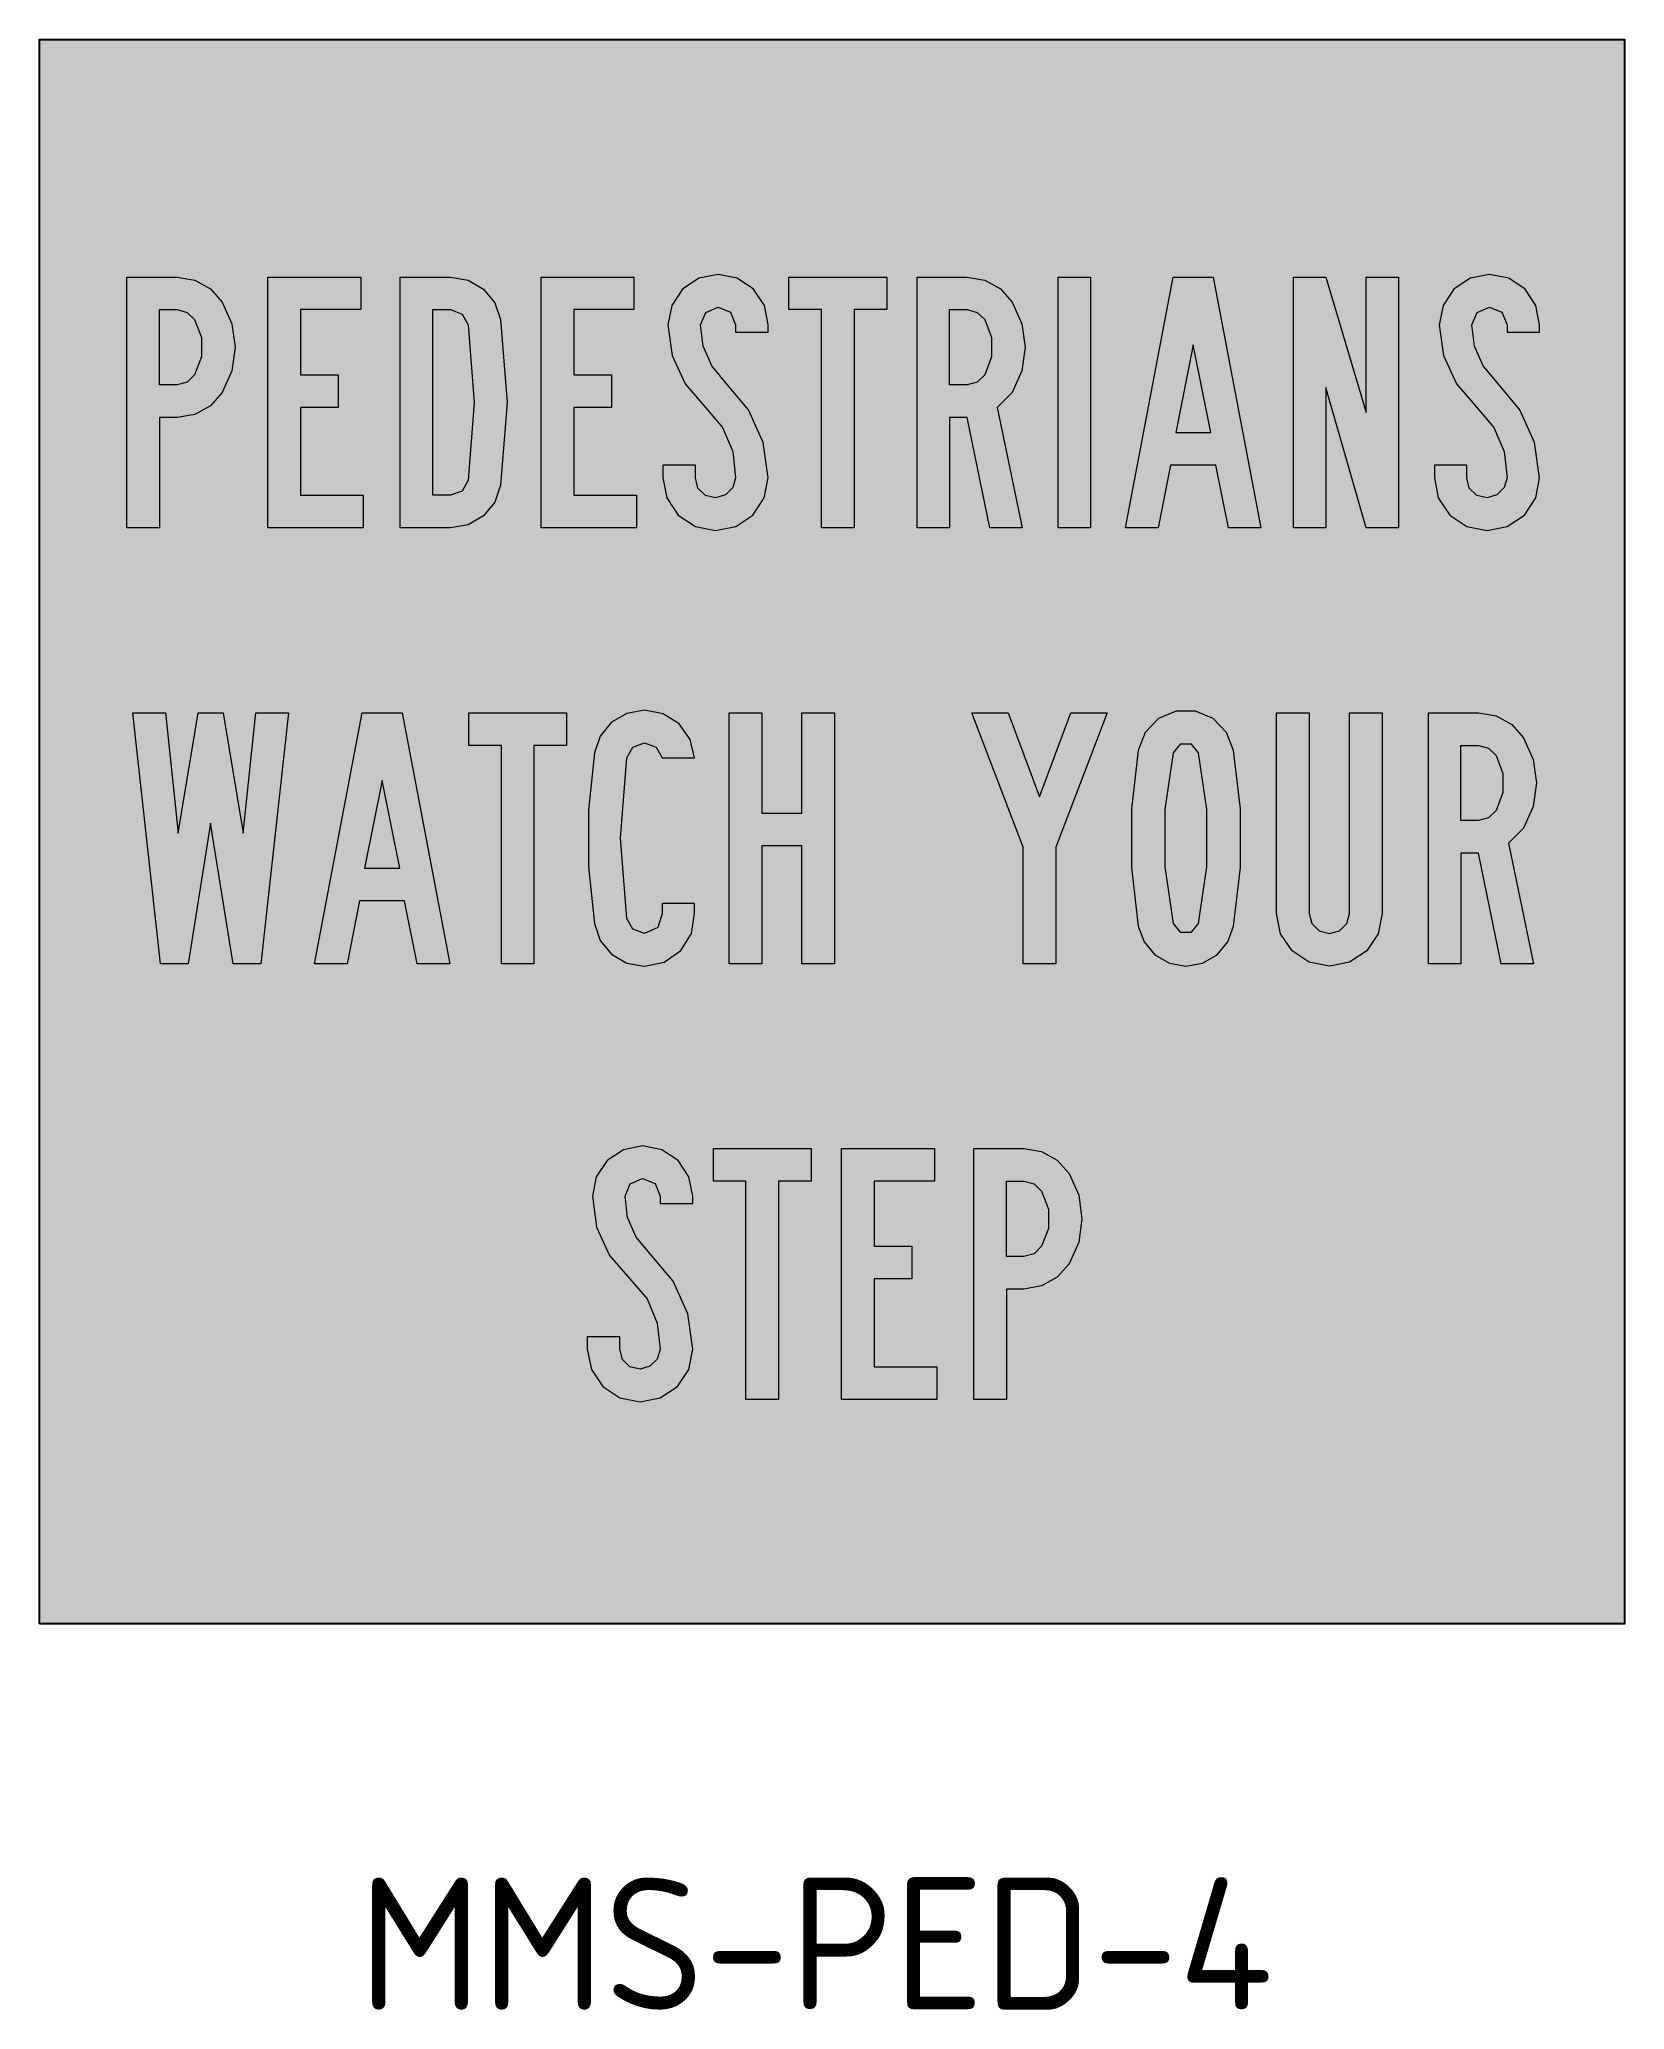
# Model space of a CAD drawing. Extents: x 160 to 359, y 73 to 244.
# Drawn here: x 160.1 to 220.1, y 169.6 to 244.3 of the extents above.
import ezdxf

# ---------------------------------------------------------------- set-up
doc = ezdxf.new("R2010")
doc.units = 0
doc.layers.add('L25', color=1, linetype='CONTINUOUS')
doc.layers.add('yellow', color=50, linetype='CONTINUOUS')
doc.styles.add('ISO', font='iso3098b.shx')

msp = doc.modelspace()

# ---------------------------------------------------------------- hatches: boundary and pattern name
at = {"layer": 'L25'}
h = msp.add_hatch(color=256, dxfattribs=at)
h.paths.add_polyline_path([(207.586, 235.253), (208.821, 235.253), (210.337, 230.121), (210.337, 235.253), (211.572, 235.253), (211.572, 225.752), (210.337, 225.752), (208.821, 231.071), (208.821, 225.752), (207.586, 225.752)])
h.paths.add_polyline_path([(201.233, 225.752), (203.034, 235.253), (204.555, 235.253), (206.36, 225.752), (205.125, 225.752), (204.648, 228.129), (202.941, 228.129), (202.468, 225.752)])
h.paths.add_polyline_path([(198.678, 235.253), (199.909, 235.253), (199.909, 225.752), (198.678, 225.752)])
h.paths.add_polyline_path([(188.491, 235.253), (192.196, 235.253), (192.196, 234.018), (190.961, 234.018), (190.961, 225.752), (189.726, 225.752), (189.726, 234.018), (188.491, 234.018)])
h.paths.add_polyline_path([(179.119, 235.253), (182.628, 235.253), (182.628, 234.018), (180.35, 234.018), (180.35, 231.548), (181.776, 231.548), (181.776, 230.313), (180.35, 230.313), (180.35, 226.987), (182.726, 226.987), (182.726, 225.752), (179.119, 225.752)])
h.paths.add_polyline_path([(168.771, 235.253), (172.284, 235.253), (172.284, 234.018), (170.006, 234.018), (170.006, 231.548), (171.428, 231.548), (171.428, 230.313), (170.006, 230.313), (170.006, 226.987), (172.378, 226.987), (172.378, 225.752), (168.771, 225.752)])
h.paths.add_polyline_path([(190.484, 202.252), (193.997, 202.252), (193.997, 201.021), (191.714, 201.021), (191.714, 198.551), (193.141, 198.551), (193.141, 197.316), (191.714, 197.316), (191.714, 193.99), (194.091, 193.99), (194.091, 192.755), (190.484, 192.755)])
h.paths.add_polyline_path([(185.633, 202.252), (189.338, 202.252), (189.338, 201.021), (188.103, 201.021), (188.103, 192.755), (186.868, 192.755), (186.868, 201.021), (185.633, 201.021)])
h.paths.add_polyline_path([(203.993, 210.772), (204.309, 212.921), (204.309, 215.088), (203.993, 217.232), (203.73, 217.567), (203.306, 217.567), (203.043, 217.232), (202.727, 215.088), (202.727, 212.921), (203.043, 210.772), (203.306, 210.442), (203.73, 210.442)], flags=16)
h.paths.add_polyline_path([(203.52, 209.158), (204.144, 209.274), (204.697, 209.59), (205.103, 210.081), (205.321, 210.678), (205.58, 212.89), (205.58, 215.114), (205.321, 217.33), (205.058, 218.008), (204.55, 218.53), (203.881, 218.81), (203.155, 218.81), (202.486, 218.53), (201.978, 218.008), (201.715, 217.33), (201.46, 215.114), (201.46, 212.89), (201.715, 210.678), (201.933, 210.081), (202.343, 209.59), (202.892, 209.274)])
h.paths.add_polyline_path([(195.415, 218.752), (196.788, 218.752), (197.978, 215.569), (199.164, 218.752), (200.537, 218.752), (198.594, 213.67), (198.594, 209.252), (197.359, 209.252), (197.359, 213.67)])
h.paths.add_polyline_path([(186.235, 218.752), (187.465, 218.752), (187.465, 214.954), (188.986, 214.954), (188.986, 218.752), (190.221, 218.752), (190.221, 209.252), (188.986, 209.252), (188.986, 213.719), (187.465, 213.719), (187.465, 209.252), (186.235, 209.252)])
h.paths.add_polyline_path([(176.373, 218.752), (180.073, 218.752), (180.073, 217.517), (178.843, 217.517), (178.843, 209.252), (177.608, 209.252), (177.608, 217.517), (176.373, 217.517)])
h.paths.add_polyline_path([(170.532, 209.252), (172.334, 218.752), (173.854, 218.752), (175.659, 209.252), (174.425, 209.252), (173.947, 211.628), (172.24, 211.628), (171.767, 209.252)])
h.paths.add_polyline_path([(163.662, 218.752), (164.897, 218.752), (165.369, 214.192), (166.127, 218.752), (167.077, 218.752), (167.839, 214.192), (168.312, 218.752), (169.547, 218.752), (168.504, 209.252), (167.456, 209.252), (166.604, 214.575), (165.748, 209.252), (164.705, 209.252)])
h.paths.add_polyline_path([(165.334, 231.169), (164.669, 231.169), (164.669, 234.018), (165.334, 234.018), (165.717, 233.916), (165.998, 233.639), (166.252, 232.957), (166.252, 232.23), (165.998, 231.548), (165.717, 231.267)], flags=16)
h.paths.add_polyline_path([(165.334, 229.934), (164.669, 229.934), (164.669, 225.752), (163.435, 225.752), (163.435, 235.253), (165.334, 235.253), (166.003, 235.137), (166.596, 234.807), (167.041, 234.303), (167.403, 233.479), (167.527, 232.591), (167.403, 231.704), (167.041, 230.884), (166.596, 230.376), (166.003, 230.046)])
h.paths.add_polyline_path([(175.682, 226.987), (175.017, 226.987), (175.017, 234.018), (175.682, 234.018), (176.119, 233.853), (176.346, 233.447), (176.578, 230.5), (176.346, 227.558), (176.119, 227.148)], flags=16)
h.paths.add_polyline_path([(175.682, 225.752), (173.783, 225.752), (173.783, 235.253), (175.682, 235.253), (176.346, 235.137), (176.926, 234.794), (177.358, 234.277), (177.577, 233.639), (177.826, 230.5), (177.577, 227.366), (177.358, 226.729), (176.926, 226.207), (176.346, 225.868)])
h.paths.add_polyline_path([(185.811, 234.112), (186.284, 233.92), (186.476, 233.447), (186.476, 233.162), (187.711, 233.162), (187.711, 233.447), (187.568, 234.174), (187.158, 234.794), (186.538, 235.204), (185.811, 235.347), (185.085, 235.204), (184.465, 234.794), (184.055, 234.174), (183.912, 233.447), (184.073, 232.279), (184.563, 231.205), (185.339, 230.313), (185.981, 229.555), (186.373, 228.641), (186.476, 227.651), (186.364, 227.281), (186.088, 227.005), (185.718, 226.894), (185.33, 226.983), (185.049, 227.264), (184.955, 227.651), (184.955, 228.129), (183.725, 228.129), (183.725, 227.651), (183.872, 226.889), (184.304, 226.238), (184.951, 225.806), (185.718, 225.659), (186.48, 225.806), (187.131, 226.238), (187.559, 226.889), (187.711, 227.651), (187.519, 228.993), (186.966, 230.228), (186.097, 231.263), (185.571, 231.887), (185.245, 232.636), (185.147, 233.447), (185.348, 233.911)])
h.paths.add_polyline_path([(195.241, 231.169), (194.577, 231.169), (194.577, 234.018), (195.241, 234.018), (195.624, 233.916), (195.905, 233.639), (196.159, 232.957), (196.159, 232.23), (195.905, 231.548), (195.624, 231.267)], flags=16)
h.paths.add_polyline_path([(196.378, 230.313), (197.327, 225.752), (196.092, 225.752), (195.241, 229.934), (194.577, 229.934), (194.577, 225.752), (193.342, 225.752), (193.342, 235.253), (195.241, 235.253), (195.905, 235.137), (196.498, 234.807), (196.948, 234.303), (197.31, 233.479), (197.434, 232.591), (197.31, 231.704), (196.948, 230.884)])
h.paths.add_polyline_path([(203.797, 232.685), (203.132, 229.364), (204.461, 229.364)], flags=16)
h.paths.add_polyline_path([(215.01, 234.112), (215.482, 233.92), (215.674, 233.447), (215.674, 233.162), (216.909, 233.162), (216.909, 233.447), (216.766, 234.174), (216.356, 234.794), (215.736, 235.204), (215.01, 235.347), (214.283, 235.204), (213.663, 234.794), (213.253, 234.174), (213.11, 233.447), (213.271, 232.279), (213.761, 231.205), (214.537, 230.313), (215.179, 229.555), (215.571, 228.641), (215.674, 227.651), (215.562, 227.281), (215.286, 227.005), (214.916, 226.894), (214.528, 226.983), (214.247, 227.264), (214.158, 227.651), (214.158, 228.129), (212.923, 228.129), (212.923, 227.651), (213.07, 226.889), (213.503, 226.238), (214.149, 225.806), (214.916, 225.659), (215.678, 225.806), (216.329, 226.238), (216.762, 226.889), (216.909, 227.651), (216.717, 228.993), (216.164, 230.228), (215.295, 231.263), (214.769, 231.887), (214.443, 232.636), (214.345, 233.447), (214.546, 233.911)])
h.paths.add_polyline_path([(214.595, 214.669), (213.931, 214.669), (213.931, 217.517), (214.595, 217.517), (214.978, 217.415), (215.259, 217.139), (215.513, 216.456), (215.513, 215.73), (215.259, 215.048), (214.978, 214.771)], flags=16)
h.paths.add_polyline_path([(215.732, 213.813), (216.681, 209.252), (215.451, 209.252), (214.595, 213.434), (213.931, 213.434), (213.931, 209.252), (212.696, 209.252), (212.696, 218.752), (214.595, 218.752), (215.264, 218.641), (215.857, 218.311), (216.302, 217.803), (216.664, 216.982), (216.788, 216.095), (216.664, 215.204), (216.302, 214.383)])
h.paths.add_polyline_path([(206.953, 211.155), (206.953, 218.752), (208.188, 218.752), (208.188, 211.155), (208.291, 210.772), (208.567, 210.495), (208.951, 210.393), (209.33, 210.495), (209.606, 210.772), (209.708, 211.155), (209.708, 218.752), (210.943, 218.752), (210.943, 211.155), (210.792, 210.388), (210.364, 209.742), (209.713, 209.31), (208.951, 209.158), (208.184, 209.31), (207.537, 209.742), (207.105, 210.388)])
h.paths.add_polyline_path([(184.924, 217.045), (184.755, 217.74), (184.34, 218.329), (183.734, 218.712), (183.025, 218.846), (182.361, 218.73), (181.781, 218.391), (181.348, 217.87), (181.13, 217.232), (180.903, 215.083), (180.903, 212.921), (181.13, 210.772), (181.348, 210.134), (181.781, 209.613), (182.361, 209.274), (183.025, 209.158), (183.774, 209.314), (184.398, 209.751), (184.804, 210.397), (184.924, 211.155), (184.924, 211.534), (183.694, 211.534), (183.694, 211.155), (183.533, 210.62), (183.025, 210.393), (182.588, 210.553), (182.361, 210.964), (182.124, 214.004), (182.361, 217.045), (182.588, 217.451), (183.025, 217.616), (183.466, 217.451), (183.694, 217.045)])
h.paths.add_polyline_path([(173.096, 216.189), (172.432, 212.863), (173.76, 212.863)], flags=16)
h.paths.add_polyline_path([(182.953, 201.115), (183.426, 200.923), (183.618, 200.451), (183.618, 200.165), (184.853, 200.165), (184.853, 200.451), (184.71, 201.177), (184.3, 201.797), (183.68, 202.207), (182.953, 202.35), (182.227, 202.207), (181.607, 201.797), (181.197, 201.177), (181.054, 200.451), (181.215, 199.278), (181.705, 198.204), (182.476, 197.316), (183.123, 196.558), (183.511, 195.644), (183.618, 194.655), (183.506, 194.28), (183.23, 194.008), (182.86, 193.897), (182.472, 193.986), (182.191, 194.267), (182.097, 194.655), (182.097, 195.127), (180.862, 195.127), (180.862, 194.655), (181.014, 193.888), (181.447, 193.241), (182.093, 192.809), (182.86, 192.662), (183.622, 192.809), (184.269, 193.241), (184.701, 193.888), (184.853, 194.655), (184.661, 195.992), (184.108, 197.227), (183.239, 198.266), (182.713, 198.89), (182.387, 199.639), (182.289, 200.451), (182.485, 200.914)])
h.paths.add_polyline_path([(197.39, 196.933), (196.726, 196.933), (196.726, 192.755), (195.491, 192.755), (195.491, 202.252), (197.39, 202.252), (198.059, 202.14), (198.652, 201.81), (199.102, 201.302), (199.463, 200.482), (199.583, 199.595), (199.463, 198.707), (199.102, 197.883), (198.652, 197.379), (198.059, 197.049)])
h.paths.add_polyline_path([(197.39, 198.168), (196.726, 198.168), (196.726, 201.021), (197.39, 201.021), (197.773, 200.919), (198.054, 200.638), (198.313, 199.956), (198.313, 199.229), (198.054, 198.551), (197.773, 198.27)], flags=16)
at = {"layer": 'yellow'}
h = msp.add_hatch(color=256, dxfattribs=at)
h.paths.add_polyline_path([(220.123, 244.251), (160.123, 244.251), (160.123, 184.251), (220.123, 184.251)])
h.paths.add_polyline_path([(190.221, 218.752), (190.221, 209.252), (188.986, 209.252), (188.986, 213.719), (187.465, 213.719), (187.465, 209.252), (186.235, 209.252), (186.235, 218.752), (187.465, 218.752), (187.465, 214.954), (188.986, 214.954), (188.986, 218.752)], flags=16)
h.paths.add_polyline_path([(190.961, 225.752), (189.726, 225.752), (189.726, 234.018), (188.491, 234.018), (188.491, 235.253), (192.196, 235.253), (192.196, 234.018), (190.961, 234.018)], flags=16)
h.paths.add_polyline_path([(193.342, 225.752), (193.342, 235.253), (195.241, 235.253), (195.905, 235.137), (196.498, 234.807), (196.948, 234.303), (197.31, 233.479), (197.434, 232.591), (197.31, 231.704), (196.948, 230.884), (196.378, 230.313), (197.327, 225.752), (196.092, 225.752), (195.241, 229.934), (194.577, 229.934), (194.577, 225.752)], flags=16)
h.paths.add_polyline_path([(195.415, 218.752), (196.788, 218.752), (197.978, 215.569), (199.164, 218.752), (200.537, 218.752), (198.594, 213.67), (198.594, 209.252), (197.359, 209.252), (197.359, 213.67)], flags=16)
h.paths.add_polyline_path([(187.131, 226.238), (186.48, 225.806), (185.718, 225.659), (184.951, 225.806), (184.304, 226.238), (183.872, 226.889), (183.725, 227.651), (183.725, 228.129), (184.955, 228.129), (184.955, 227.651), (185.049, 227.264), (185.33, 226.983), (185.718, 226.894), (186.088, 227.005), (186.364, 227.281), (186.476, 227.651), (186.373, 228.641), (185.981, 229.555), (185.339, 230.313), (184.563, 231.205), (184.073, 232.279), (183.912, 233.447), (184.055, 234.174), (184.465, 234.794), (185.085, 235.204), (185.811, 235.347), (186.538, 235.204), (187.158, 234.794), (187.568, 234.174), (187.711, 233.447), (187.711, 233.162), (186.476, 233.162), (186.476, 233.447), (186.284, 233.92), (185.811, 234.112), (185.348, 233.911), (185.147, 233.447), (185.245, 232.636), (185.571, 231.887), (186.097, 231.263), (186.966, 230.228), (187.519, 228.993), (187.711, 227.651), (187.559, 226.889)], flags=16)
h.paths.add_polyline_path([(198.678, 225.752), (198.678, 235.253), (199.909, 235.253), (199.909, 225.752)], flags=16)
h.paths.add_polyline_path([(184.755, 217.74), (184.924, 217.045), (183.694, 217.045), (183.466, 217.451), (183.025, 217.616), (182.588, 217.451), (182.361, 217.045), (182.124, 214.004), (182.361, 210.964), (182.588, 210.553), (183.025, 210.393), (183.533, 210.62), (183.694, 211.155), (183.694, 211.534), (184.924, 211.534), (184.924, 211.155), (184.804, 210.397), (184.398, 209.751), (183.774, 209.314), (183.025, 209.158), (182.361, 209.274), (181.781, 209.613), (181.348, 210.134), (181.13, 210.772), (180.903, 212.921), (180.903, 215.083), (181.13, 217.232), (181.348, 217.87), (181.781, 218.391), (182.361, 218.73), (183.025, 218.846), (183.734, 218.712), (184.34, 218.329)], flags=16)
h.paths.add_polyline_path([(194.577, 231.169), (194.577, 234.018), (195.241, 234.018), (195.624, 233.916), (195.905, 233.639), (196.159, 232.957), (196.159, 232.23), (195.905, 231.548), (195.624, 231.267), (195.241, 231.169)], flags=0)
h.paths.add_polyline_path([(201.233, 225.752), (203.034, 235.253), (204.555, 235.253), (206.36, 225.752), (205.125, 225.752), (204.648, 228.129), (202.941, 228.129), (202.468, 225.752)], flags=16)
h.paths.add_polyline_path([(182.726, 225.752), (179.119, 225.752), (179.119, 235.253), (182.628, 235.253), (182.628, 234.018), (180.35, 234.018), (180.35, 231.548), (181.776, 231.548), (181.776, 230.313), (180.35, 230.313), (180.35, 226.987), (182.726, 226.987)], flags=16)
h.paths.add_polyline_path([(201.978, 218.008), (202.486, 218.53), (203.155, 218.81), (203.881, 218.81), (204.55, 218.53), (205.058, 218.008), (205.321, 217.33), (205.58, 215.114), (205.58, 212.89), (205.321, 210.678), (205.103, 210.081), (204.697, 209.59), (204.144, 209.274), (203.52, 209.158), (202.892, 209.274), (202.343, 209.59), (201.933, 210.081), (201.715, 210.678), (201.46, 212.89), (201.46, 215.114), (201.715, 217.33)], flags=16)
h.paths.add_polyline_path([(203.043, 217.232), (203.306, 217.567), (203.73, 217.567), (203.993, 217.232), (204.309, 215.088), (204.309, 212.921), (203.993, 210.772), (203.73, 210.442), (203.306, 210.442), (203.043, 210.772), (202.727, 212.921), (202.727, 215.088)], flags=0)
h.paths.add_polyline_path([(180.073, 218.752), (180.073, 217.517), (178.843, 217.517), (178.843, 209.252), (177.608, 209.252), (177.608, 217.517), (176.373, 217.517), (176.373, 218.752)], flags=16)
h.paths.add_polyline_path([(203.132, 229.364), (203.797, 232.685), (204.461, 229.364)], flags=0)
h.paths.add_polyline_path([(206.953, 218.752), (208.188, 218.752), (208.188, 211.155), (208.291, 210.772), (208.567, 210.495), (208.951, 210.393), (209.33, 210.495), (209.606, 210.772), (209.708, 211.155), (209.708, 218.752), (210.943, 218.752), (210.943, 211.155), (210.792, 210.388), (210.364, 209.742), (209.713, 209.31), (208.951, 209.158), (208.184, 209.31), (207.537, 209.742), (207.105, 210.388), (206.953, 211.155)], flags=16)
h.paths.add_polyline_path([(177.358, 226.729), (176.926, 226.207), (176.346, 225.868), (175.682, 225.752), (173.783, 225.752), (173.783, 235.253), (175.682, 235.253), (176.346, 235.137), (176.926, 234.794), (177.358, 234.277), (177.577, 233.639), (177.826, 230.5), (177.577, 227.366)], flags=16)
h.paths.add_polyline_path([(207.586, 225.752), (207.586, 235.253), (208.821, 235.253), (210.337, 230.121), (210.337, 235.253), (211.572, 235.253), (211.572, 225.752), (210.337, 225.752), (208.821, 231.071), (208.821, 225.752)], flags=16)
h.paths.add_polyline_path([(176.346, 227.558), (176.119, 227.148), (175.682, 226.987), (175.017, 226.987), (175.017, 234.018), (175.682, 234.018), (176.119, 233.853), (176.346, 233.447), (176.578, 230.5)], flags=0)
h.paths.add_polyline_path([(175.659, 209.252), (174.425, 209.252), (173.947, 211.628), (172.24, 211.628), (171.767, 209.252), (170.532, 209.252), (172.334, 218.752), (173.854, 218.752)], flags=16)
h.paths.add_polyline_path([(193.997, 202.252), (193.997, 201.021), (191.714, 201.021), (191.714, 198.551), (193.141, 198.551), (193.141, 197.316), (191.714, 197.316), (191.714, 193.99), (194.091, 193.99), (194.091, 192.755), (190.484, 192.755), (190.484, 202.252)], flags=16)
h.paths.add_polyline_path([(189.338, 202.252), (189.338, 201.021), (188.103, 201.021), (188.103, 192.755), (186.868, 192.755), (186.868, 201.021), (185.633, 201.021), (185.633, 202.252)], flags=16)
h.paths.add_polyline_path([(195.491, 202.252), (197.39, 202.252), (198.059, 202.14), (198.652, 201.81), (199.102, 201.302), (199.463, 200.482), (199.583, 199.595), (199.463, 198.707), (199.102, 197.883), (198.652, 197.379), (198.059, 197.049), (197.39, 196.933), (196.726, 196.933), (196.726, 192.755), (195.491, 192.755)], flags=16)
h.paths.add_polyline_path([(173.096, 216.189), (173.76, 212.863), (172.432, 212.863)], flags=0)
h.paths.add_polyline_path([(172.378, 225.752), (168.771, 225.752), (168.771, 235.253), (172.284, 235.253), (172.284, 234.018), (170.006, 234.018), (170.006, 231.548), (171.428, 231.548), (171.428, 230.313), (170.006, 230.313), (170.006, 226.987), (172.378, 226.987)], flags=16)
h.paths.add_polyline_path([(212.696, 218.752), (214.595, 218.752), (215.264, 218.641), (215.857, 218.311), (216.302, 217.803), (216.664, 216.982), (216.788, 216.095), (216.664, 215.204), (216.302, 214.383), (215.732, 213.813), (216.681, 209.252), (215.451, 209.252), (214.595, 213.434), (213.931, 213.434), (213.931, 209.252), (212.696, 209.252)], flags=16)
h.paths.add_polyline_path([(196.726, 201.021), (197.39, 201.021), (197.773, 200.919), (198.054, 200.638), (198.313, 199.956), (198.313, 199.229), (198.054, 198.551), (197.773, 198.27), (197.39, 198.168), (196.726, 198.168)], flags=0)
h.paths.add_polyline_path([(183.68, 202.207), (184.3, 201.797), (184.71, 201.177), (184.853, 200.451), (184.853, 200.165), (183.618, 200.165), (183.618, 200.451), (183.426, 200.923), (182.953, 201.115), (182.485, 200.914), (182.289, 200.451), (182.387, 199.639), (182.713, 198.89), (183.239, 198.266), (184.108, 197.227), (184.661, 195.992), (184.853, 194.655), (184.701, 193.888), (184.269, 193.241), (183.622, 192.809), (182.86, 192.662), (182.093, 192.809), (181.447, 193.241), (181.014, 193.888), (180.862, 194.655), (180.862, 195.127), (182.097, 195.127), (182.097, 194.655), (182.191, 194.267), (182.472, 193.986), (182.86, 193.897), (183.23, 194.008), (183.506, 194.28), (183.618, 194.655), (183.511, 195.644), (183.123, 196.558), (182.476, 197.316), (181.705, 198.204), (181.215, 199.278), (181.054, 200.451), (181.197, 201.177), (181.607, 201.797), (182.227, 202.207), (182.953, 202.35)], flags=16)
h.paths.add_polyline_path([(213.07, 226.889), (212.923, 227.651), (212.923, 228.129), (214.158, 228.129), (214.158, 227.651), (214.247, 227.264), (214.528, 226.983), (214.916, 226.894), (215.286, 227.005), (215.562, 227.281), (215.674, 227.651), (215.571, 228.641), (215.179, 229.555), (214.537, 230.313), (213.761, 231.205), (213.271, 232.279), (213.11, 233.447), (213.253, 234.174), (213.663, 234.794), (214.283, 235.204), (215.01, 235.347), (215.736, 235.204), (216.356, 234.794), (216.766, 234.174), (216.909, 233.447), (216.909, 233.162), (215.674, 233.162), (215.674, 233.447), (215.482, 233.92), (215.01, 234.112), (214.546, 233.911), (214.345, 233.447), (214.443, 232.636), (214.769, 231.887), (215.295, 231.263), (216.164, 230.228), (216.717, 228.993), (216.909, 227.651), (216.762, 226.889), (216.329, 226.238), (215.678, 225.806), (214.916, 225.659), (214.149, 225.806), (213.503, 226.238)], flags=16)
h.paths.add_polyline_path([(213.931, 217.517), (214.595, 217.517), (214.978, 217.415), (215.259, 217.139), (215.513, 216.456), (215.513, 215.73), (215.259, 215.048), (214.978, 214.771), (214.595, 214.669), (213.931, 214.669)], flags=0)
h.paths.add_polyline_path([(169.547, 218.752), (168.504, 209.252), (167.456, 209.252), (166.604, 214.575), (165.748, 209.252), (164.705, 209.252), (163.662, 218.752), (164.897, 218.752), (165.369, 214.192), (166.127, 218.752), (167.077, 218.752), (167.839, 214.192), (168.312, 218.752)], flags=16)
h.paths.add_polyline_path([(167.403, 231.704), (167.041, 230.884), (166.596, 230.376), (166.003, 230.046), (165.334, 229.934), (164.669, 229.934), (164.669, 225.752), (163.435, 225.752), (163.435, 235.253), (165.334, 235.253), (166.003, 235.137), (166.596, 234.807), (167.041, 234.303), (167.403, 233.479), (167.527, 232.591)], flags=16)
h.paths.add_polyline_path([(165.998, 231.548), (165.717, 231.267), (165.334, 231.169), (164.669, 231.169), (164.669, 234.018), (165.334, 234.018), (165.717, 233.916), (165.998, 233.639), (166.252, 232.957), (166.252, 232.23)], flags=0)

# ---------------------------------------------------------------- linework, layer by layer
at = {"layer": 'L25'}
msp.add_lwpolyline([(160.123, 184.251), (160.123, 244.251), (220.123, 244.251), (220.123, 184.251)], close=True, dxfattribs=at)
at = {"layer": 'L25', "lineweight": 0}
for points in [[(165.334, 229.934), (164.669, 229.934), (164.669, 225.752), (163.435, 225.752), (163.435, 235.253), (165.334, 235.253), (166.003, 235.137), (166.596, 234.807), (167.041, 234.303), (167.403, 233.479), (167.527, 232.591), (167.403, 231.704), (167.041, 230.884), (166.596, 230.376), (166.003, 230.046)], [(168.771, 235.253), (172.284, 235.253), (172.284, 234.018), (170.006, 234.018), (170.006, 231.548), (171.428, 231.548), (171.428, 230.313), (170.006, 230.313), (170.006, 226.987), (172.378, 226.987), (172.378, 225.752), (168.771, 225.752), (168.771, 235.253)], [(175.682, 225.752), (173.783, 225.752), (173.783, 235.253), (175.682, 235.253), (176.346, 235.137), (176.926, 234.794), (177.358, 234.277), (177.577, 233.639), (177.826, 230.5), (177.577, 227.366), (177.358, 226.729), (176.926, 226.207), (176.346, 225.868)], [(179.119, 235.253), (182.628, 235.253), (182.628, 234.018), (180.35, 234.018), (180.35, 231.548), (181.776, 231.548), (181.776, 230.313), (180.35, 230.313), (180.35, 226.987), (182.726, 226.987), (182.726, 225.752), (179.119, 225.752), (179.119, 235.253)], [(185.811, 234.112), (186.284, 233.92), (186.476, 233.447), (186.476, 233.162), (187.711, 233.162), (187.711, 233.447), (187.568, 234.174), (187.158, 234.794), (186.538, 235.204), (185.811, 235.347), (185.085, 235.204), (184.465, 234.794), (184.055, 234.174), (183.912, 233.447), (184.073, 232.279), (184.563, 231.205), (185.339, 230.313), (185.981, 229.555), (186.373, 228.641), (186.476, 227.651), (186.364, 227.281), (186.088, 227.005), (185.718, 226.894), (185.33, 226.983), (185.049, 227.264), (184.955, 227.651), (184.955, 228.129), (183.725, 228.129), (183.725, 227.651), (183.872, 226.889), (184.304, 226.238), (184.951, 225.806), (185.718, 225.659), (186.48, 225.806), (187.131, 226.238), (187.559, 226.889), (187.711, 227.651), (187.519, 228.993), (186.966, 230.228), (186.097, 231.263), (185.571, 231.887), (185.245, 232.636), (185.147, 233.447), (185.348, 233.911)], [(188.491, 235.253), (192.196, 235.253), (192.196, 234.018), (190.961, 234.018), (190.961, 225.752), (189.726, 225.752), (189.726, 234.018), (188.491, 234.018), (188.491, 235.253)], [(196.378, 230.313), (197.327, 225.752), (196.092, 225.752), (195.241, 229.934), (194.577, 229.934), (194.577, 225.752), (193.342, 225.752), (193.342, 235.253), (195.241, 235.253), (195.905, 235.137), (196.498, 234.807), (196.948, 234.303), (197.31, 233.479), (197.434, 232.591), (197.31, 231.704), (196.948, 230.884)], [(198.678, 235.253), (199.909, 235.253), (199.909, 225.752), (198.678, 225.752), (198.678, 235.253)], [(201.233, 225.752), (203.034, 235.253), (204.555, 235.253), (206.36, 225.752), (205.125, 225.752), (204.648, 228.129), (202.941, 228.129), (202.468, 225.752), (201.233, 225.752)], [(207.586, 235.253), (208.821, 235.253), (210.337, 230.121), (210.337, 235.253), (211.572, 235.253), (211.572, 225.752), (210.337, 225.752), (208.821, 231.071), (208.821, 225.752), (207.586, 225.752), (207.586, 235.253)], [(215.01, 234.112), (215.482, 233.92), (215.674, 233.447), (215.674, 233.162), (216.909, 233.162), (216.909, 233.447), (216.766, 234.174), (216.356, 234.794), (215.736, 235.204), (215.01, 235.347), (214.283, 235.204), (213.663, 234.794), (213.253, 234.174), (213.11, 233.447), (213.271, 232.279), (213.761, 231.205), (214.537, 230.313), (215.179, 229.555), (215.571, 228.641), (215.674, 227.651), (215.562, 227.281), (215.286, 227.005), (214.916, 226.894), (214.528, 226.983), (214.247, 227.264), (214.158, 227.651), (214.158, 228.129), (212.923, 228.129), (212.923, 227.651), (213.07, 226.889), (213.503, 226.238), (214.149, 225.806), (214.916, 225.659), (215.678, 225.806), (216.329, 226.238), (216.762, 226.889), (216.909, 227.651), (216.717, 228.993), (216.164, 230.228), (215.295, 231.263), (214.769, 231.887), (214.443, 232.636), (214.345, 233.447), (214.546, 233.911)], [(165.334, 231.169), (164.669, 231.169), (164.669, 234.018), (165.334, 234.018), (165.717, 233.916), (165.998, 233.639), (166.252, 232.957), (166.252, 232.23), (165.998, 231.548), (165.717, 231.267)], [(175.682, 226.987), (175.017, 226.987), (175.017, 234.018), (175.682, 234.018), (176.119, 233.853), (176.346, 233.447), (176.578, 230.5), (176.346, 227.558), (176.119, 227.148)], [(195.241, 231.169), (194.577, 231.169), (194.577, 234.018), (195.241, 234.018), (195.624, 233.916), (195.905, 233.639), (196.159, 232.957), (196.159, 232.23), (195.905, 231.548), (195.624, 231.267)], [(203.797, 232.685), (203.132, 229.364), (204.461, 229.364)], [(163.662, 218.752), (164.897, 218.752), (165.369, 214.192), (166.127, 218.752), (167.077, 218.752), (167.839, 214.192), (168.312, 218.752), (169.547, 218.752), (168.504, 209.252), (167.456, 209.252), (166.604, 214.575), (165.748, 209.252), (164.705, 209.252), (163.662, 218.752)], [(170.532, 209.252), (172.334, 218.752), (173.854, 218.752), (175.659, 209.252), (174.425, 209.252), (173.947, 211.628), (172.24, 211.628), (171.767, 209.252), (170.532, 209.252)], [(176.373, 218.752), (180.073, 218.752), (180.073, 217.517), (178.843, 217.517), (178.843, 209.252), (177.608, 209.252), (177.608, 217.517), (176.373, 217.517), (176.373, 218.752)], [(184.924, 217.045), (184.755, 217.74), (184.34, 218.329), (183.734, 218.712), (183.025, 218.846), (182.361, 218.73), (181.781, 218.391), (181.348, 217.87), (181.13, 217.232), (180.903, 215.083), (180.903, 212.921), (181.13, 210.772), (181.348, 210.134), (181.781, 209.613), (182.361, 209.274), (183.025, 209.158), (183.774, 209.314), (184.398, 209.751), (184.804, 210.397), (184.924, 211.155), (184.924, 211.534), (183.694, 211.534), (183.694, 211.155), (183.533, 210.62), (183.025, 210.393), (182.588, 210.553), (182.361, 210.964), (182.124, 214.004), (182.361, 217.045), (182.588, 217.451), (183.025, 217.616), (183.466, 217.451), (183.694, 217.045)], [(186.235, 218.752), (187.465, 218.752), (187.465, 214.954), (188.986, 214.954), (188.986, 218.752), (190.221, 218.752), (190.221, 209.252), (188.986, 209.252), (188.986, 213.719), (187.465, 213.719), (187.465, 209.252), (186.235, 209.252), (186.235, 218.752)], [(195.415, 218.752), (196.788, 218.752), (197.978, 215.569), (199.164, 218.752), (200.537, 218.752), (198.594, 213.67), (198.594, 209.252), (197.359, 209.252), (197.359, 213.67), (195.415, 218.752)], [(203.52, 209.158), (204.144, 209.274), (204.697, 209.59), (205.103, 210.081), (205.321, 210.678), (205.58, 212.89), (205.58, 215.114), (205.321, 217.33), (205.058, 218.008), (204.55, 218.53), (203.881, 218.81), (203.155, 218.81), (202.486, 218.53), (201.978, 218.008), (201.715, 217.33), (201.46, 215.114), (201.46, 212.89), (201.715, 210.678), (201.933, 210.081), (202.343, 209.59), (202.892, 209.274), (203.52, 209.158)], [(206.953, 211.155), (206.953, 218.752), (208.188, 218.752), (208.188, 211.155), (208.291, 210.772), (208.567, 210.495), (208.951, 210.393), (209.33, 210.495), (209.606, 210.772), (209.708, 211.155), (209.708, 218.752), (210.943, 218.752), (210.943, 211.155), (210.792, 210.388), (210.364, 209.742), (209.713, 209.31), (208.951, 209.158), (208.184, 209.31), (207.537, 209.742), (207.105, 210.388)], [(215.732, 213.813), (216.681, 209.252), (215.451, 209.252), (214.595, 213.434), (213.931, 213.434), (213.931, 209.252), (212.696, 209.252), (212.696, 218.752), (214.595, 218.752), (215.264, 218.641), (215.857, 218.311), (216.302, 217.803), (216.664, 216.982), (216.788, 216.095), (216.664, 215.204), (216.302, 214.383)], [(203.993, 210.772), (204.309, 212.921), (204.309, 215.088), (203.993, 217.232), (203.73, 217.567), (203.306, 217.567), (203.043, 217.232), (202.727, 215.088), (202.727, 212.921), (203.043, 210.772), (203.306, 210.442), (203.73, 210.442), (203.993, 210.772)], [(214.595, 214.669), (213.931, 214.669), (213.931, 217.517), (214.595, 217.517), (214.978, 217.415), (215.259, 217.139), (215.513, 216.456), (215.513, 215.73), (215.259, 215.048), (214.978, 214.771)], [(173.096, 216.189), (172.432, 212.863), (173.76, 212.863)], [(182.953, 201.115), (183.426, 200.923), (183.618, 200.451), (183.618, 200.165), (184.853, 200.165), (184.853, 200.451), (184.71, 201.177), (184.3, 201.797), (183.68, 202.207), (182.953, 202.35), (182.227, 202.207), (181.607, 201.797), (181.197, 201.177), (181.054, 200.451), (181.215, 199.278), (181.705, 198.204), (182.476, 197.316), (183.123, 196.558), (183.511, 195.644), (183.618, 194.655), (183.506, 194.28), (183.23, 194.008), (182.86, 193.897), (182.472, 193.986), (182.191, 194.267), (182.097, 194.655), (182.097, 195.127), (180.862, 195.127), (180.862, 194.655), (181.014, 193.888), (181.447, 193.241), (182.093, 192.809), (182.86, 192.662), (183.622, 192.809), (184.269, 193.241), (184.701, 193.888), (184.853, 194.655), (184.661, 195.992), (184.108, 197.227), (183.239, 198.266), (182.713, 198.89), (182.387, 199.639), (182.289, 200.451), (182.485, 200.914)], [(185.633, 202.252), (189.338, 202.252), (189.338, 201.021), (188.103, 201.021), (188.103, 192.755), (186.868, 192.755), (186.868, 201.021), (185.633, 201.021), (185.633, 202.252)], [(190.484, 202.252), (193.997, 202.252), (193.997, 201.021), (191.714, 201.021), (191.714, 198.551), (193.141, 198.551), (193.141, 197.316), (191.714, 197.316), (191.714, 193.99), (194.091, 193.99), (194.091, 192.755), (190.484, 192.755), (190.484, 202.252)], [(197.39, 196.933), (196.726, 196.933), (196.726, 192.755), (195.491, 192.755), (195.491, 202.252), (197.39, 202.252), (198.059, 202.14), (198.652, 201.81), (199.102, 201.302), (199.463, 200.482), (199.583, 199.595), (199.463, 198.707), (199.102, 197.883), (198.652, 197.379), (198.059, 197.049)], [(197.39, 198.168), (196.726, 198.168), (196.726, 201.021), (197.39, 201.021), (197.773, 200.919), (198.054, 200.638), (198.313, 199.956), (198.313, 199.229), (198.054, 198.551), (197.773, 198.27)]]:
    msp.add_lwpolyline(points, close=True, dxfattribs=at)

# ---------------------------------------------------------------- texts
at = {"layer": 'yellow', "insert": (172.206, 174.646), "char_height": 5, "width": 55.23752, "attachment_point": 1, "style": 'ISO'}
msp.add_mtext('{\\C3;MMS-PED-4}', dxfattribs=at)

doc.saveas('drawing.dxf')
